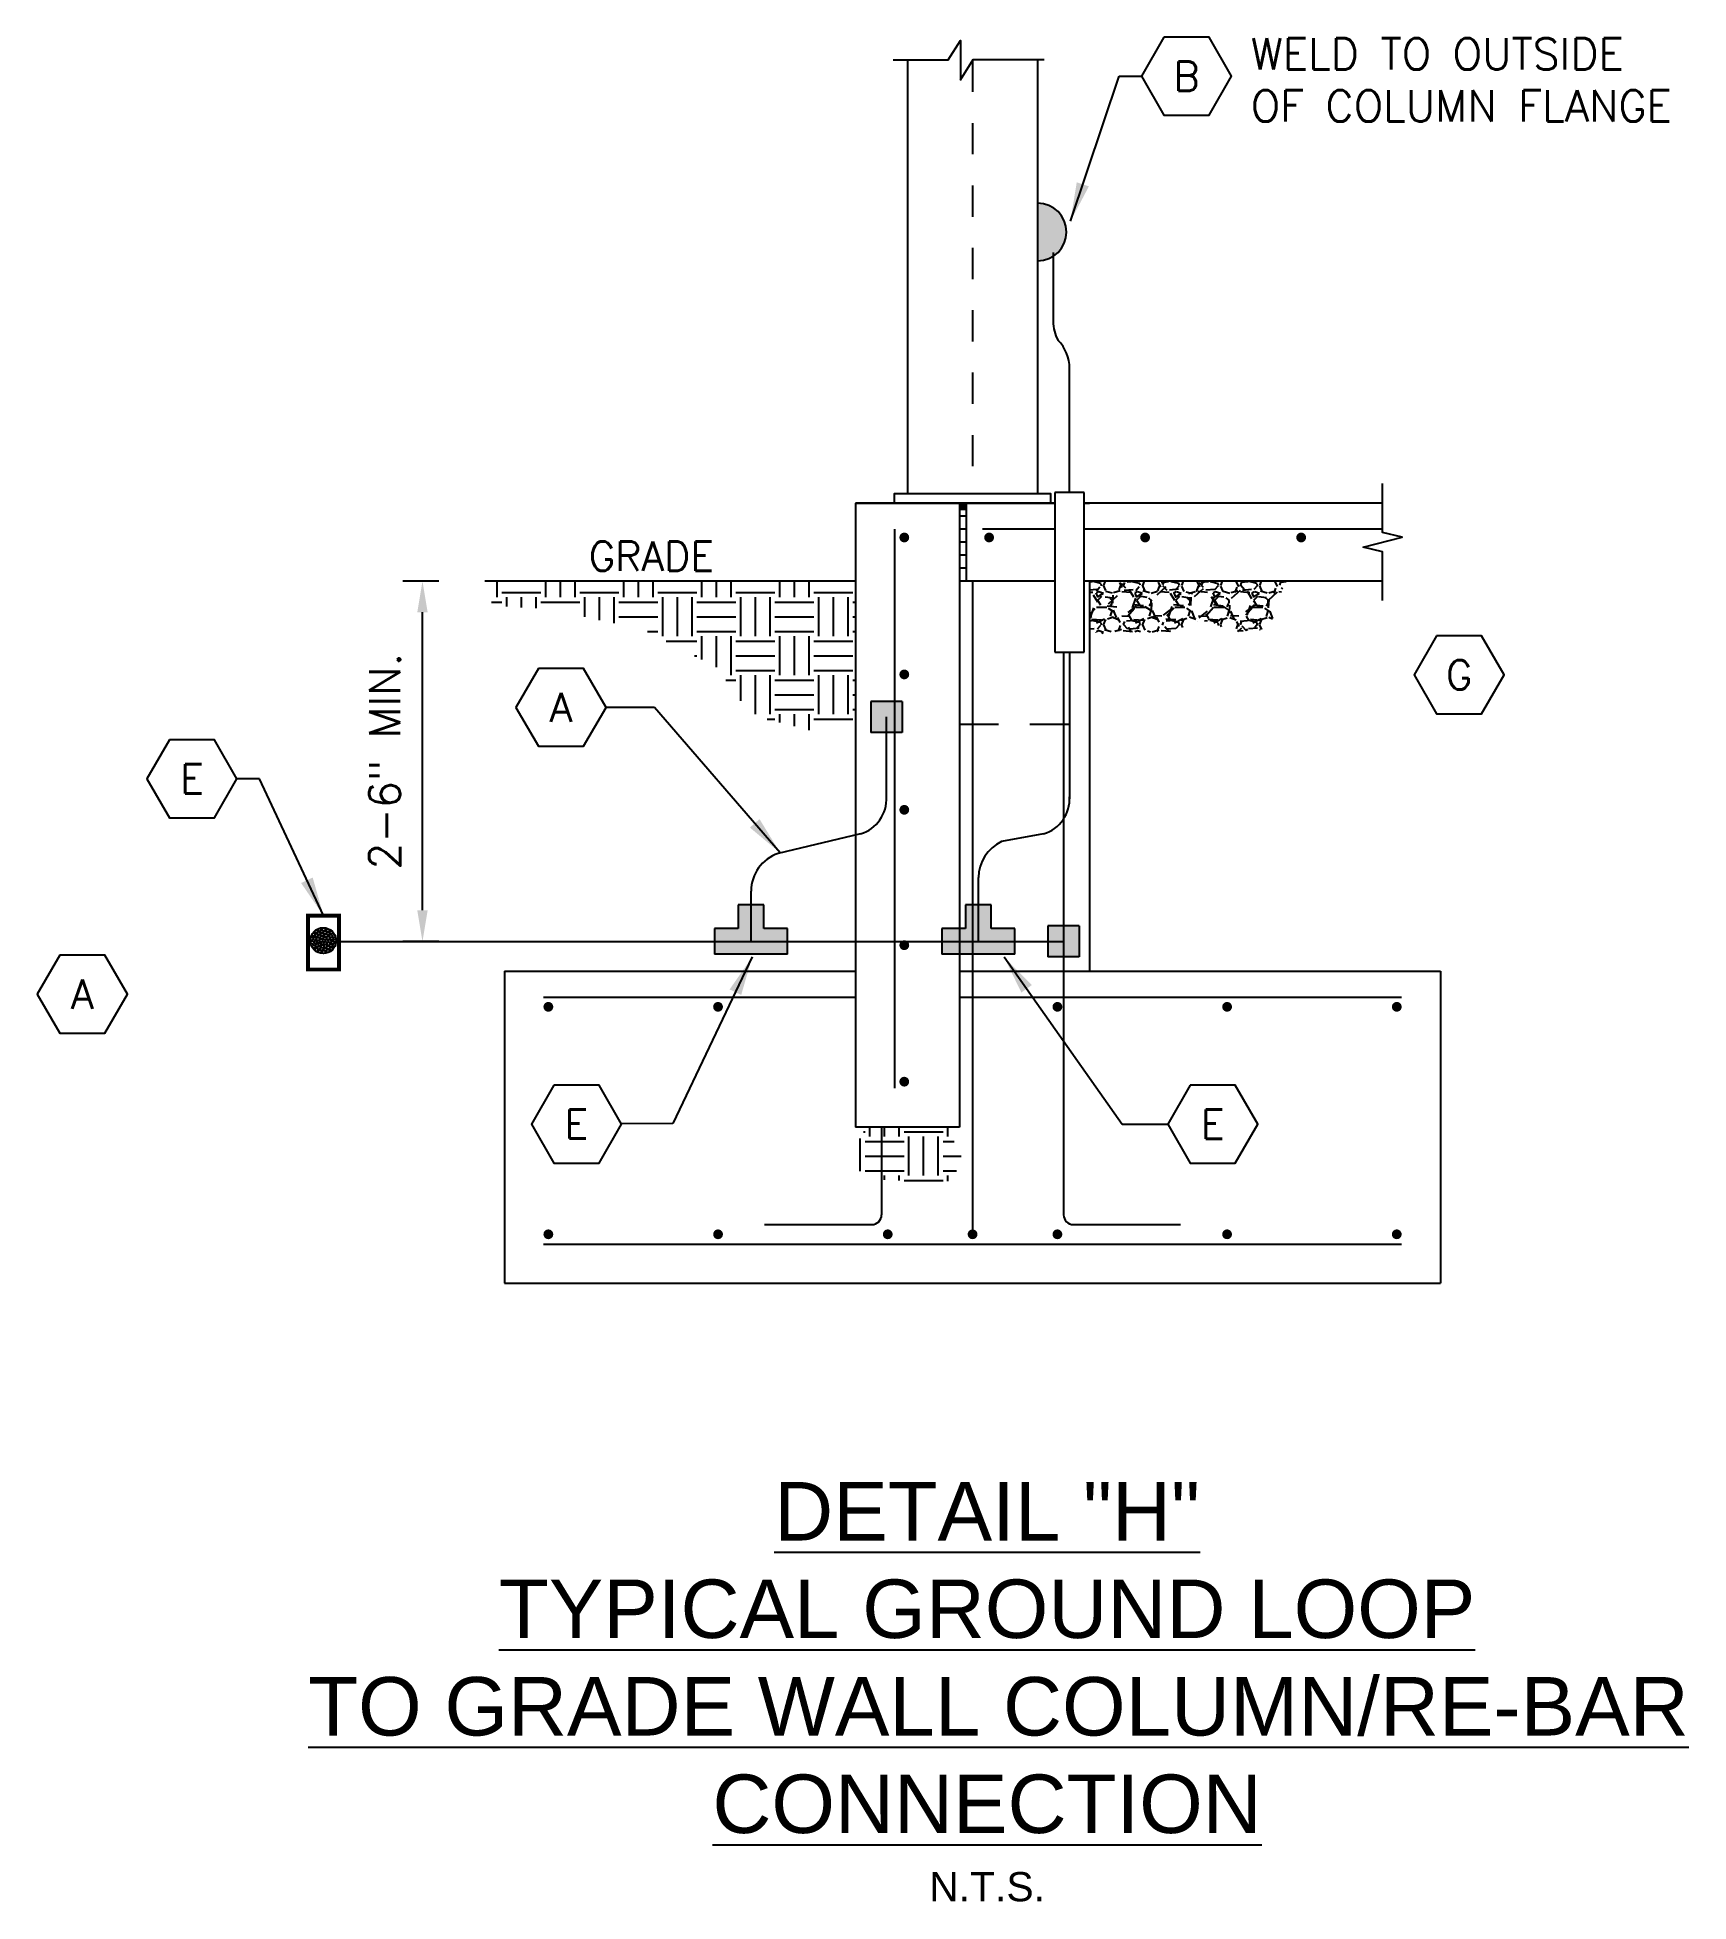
# Model space of a CAD drawing. Header units: inches. Extents: x -4.2 to 33.3, y 3 to 12.7.
# Drawn here: x 27.96 to 33.26, y 6.77 to 12.74 of the extents above; entities outside this region: 1.
import ezdxf
from ezdxf.enums import TextEntityAlignment as Align

# ---------------------------------------------------------------- set-up
doc = ezdxf.new("R2010")
doc.units = ezdxf.units.IN
doc.header["$LTSCALE"] = 0.5
doc.header["$MEASUREMENT"] = 0
doc.linetypes.add('HIDDEN', pattern=[0.375, 0.25, -0.125])
doc.linetypes.add('HIDDEN2', pattern=[0.1875, 0.125, -0.0625])
doc.layers.get('0').update_dxf_attribs({"linetype": 'CONTINUOUS'})
doc.layers.get('Defpoints').update_dxf_attribs({"color": 33, "linetype": 'CONTINUOUS'})
for name, color, linetype in [('E-Dim', 1, 'CONTINUOUS'), ('E-Grounding', 3, 'CONTINUOUS'), ('E-Text', 2, 'CONTINUOUS'), ('Ground', 4, 'Ground'), ('S-Cols', 252, 'CONTINUOUS'), ('S-Conc1', 252, 'CONTINUOUS'), ('S-Conc2', 252, 'CONTINUOUS'), ('S-Grade', 252, 'CONTINUOUS'), ('S-Rebar', 252, 'CONTINUOUS'), ('Text', 2, 'CONTINUOUS')]:
    doc.layers.add(name, color=color, linetype=linetype)
doc.styles.add('Arial', font='arial.ttf')
doc.styles.add('SIMPLEX', font='simplex.shx')
doc.styles.get("Standard").update_dxf_attribs({"font": 'simplex.shx'})
doc.styles.add('Text', font='simplex.shx', dxfattribs={"height": 0.1})
doc.linetypes.add('Ground', pattern='A,1.5,-0.25,["G",Standard,S=0.2,R=0,X=-0.05,Y=-0.1],-0.25', length=2)
doc.dimstyles.new('PNC_1', dxfattribs={"dimtxt": 0.125, "dimasz": 0.1, "dimexe": 0.0625, "dimexo": 0.0625, "dimgap": 0.0625, "dimtad": 1, "dimdec": 4, "dimzin": 3, "dimdsep": 46, "dimlunit": 4, "dimtxsty": 'Text', "dimcen": 0.125, "dimadec": 0, "dimazin": 0, "dimtfac": 0.75, "dimtdec": 4, "dimtix": 1, "dimtmove": 2, "dimatfit": 2, "dimfxl": 1, "dimtvp": 1, "dimfrac": 1, "dimtolj": 1, "dimtzin": 0, "dimarcsym": 0})
doc.dimstyles.new('STANDARD$7', dxfattribs={"dimtxt": 0.09375, "dimasz": 0.125, "dimexe": 0.1875, "dimexo": 0.0625, "dimgap": 0.0625, "dimtad": 0, "dimdec": 6, "dimzin": 0, "dimdsep": 46, "dimlunit": 4, "dimtxsty": 'SIMPLEX', "dimcen": 0.0625, "dimclrd": 256, "dimclre": 256, "dimclrt": 256, "dimadec": 0, "dimazin": 0, "dimtfac": 1, "dimtdec": 6, "dimtofl": 0, "dimtmove": 0, "dimatfit": 0, "dimfxl": 1, "dimfrac": 2, "dimtolj": 1, "dimtzin": 0, "dimlwd": -1, "dimlwe": -1, "dimarcsym": 0})

# ---------------------------------------------------------------- blocks, each defined once
blk = doc.blocks.new('*D10')
at = {"layer": 'Defpoints', "color": 0, "transparency": 16777216}
for p in [(29.19863519210401, 10.99995525225681), (29.31367468940706, 10.99995525225681), (29.31367468940709, 9.845171743690425)]:
    blk.add_point(p, dxfattribs=at)
at = {"layer": 'E-Dim', "color": 0, "lineweight": -2, "transparency": 16777216}
for p, q in [((29.25117468940706, 10.99995525225681), (29.13613519210401, 10.99995525225681)), ((29.19863519210401, 9.945171743690425), (29.19863519210401, 10.89995525225681)), ((29.25117468940709, 9.845171743690425), (29.13613519210401, 9.845171743690425))]:
    blk.add_line(p, q, dxfattribs=at)
at = {"layer": 'E-Dim', "color": 0, "transparency": 16777216}
for points in [[(29.18196852543734, 10.89995525225681), (29.21530185877067, 10.89995525225681), (29.19863519210401, 10.99995525225681)], [(29.18196852543734, 9.945171743690425), (29.21530185877067, 9.945171743690425), (29.19863519210401, 9.845171743690425)]]:
    blk.add_solid(points, dxfattribs=at)
at = {"layer": 'E-Dim', "color": 0, "transparency": 16777216, "insert": (29.07756751306388, 10.42256349797363), "char_height": 0.1, "attachment_point": 5, "rotation": 90, "style": 'Text'}
blk.add_mtext('\\A1;2-6" MIN.', dxfattribs=at)
blk = doc.blocks.new('Cad Weld')
blk.add_hatch(color=256).paths.add_polyline_path([(0.173292824074073, 0), (0.02514467592592595, 0, 1)])
blk.add_line((0.173292824074073, 0), (0.02514467592592595, 0))
at = {"color": 0, "linetype": 'ByBlock', "lineweight": -2}
blk.add_arc((0.09921874999999947, 0), 0.07407407407407361, 180, 0, dxfattribs=at)
blk = doc.blocks.new('Termsolid')
at = {"color": 0, "linetype": 'ByBlock', "lineweight": -2}
for p, q in [((0, 0.04999999999999893), (0.09999999999999787, 0.04999999999999716)), ((0, 0.04999999999999893), (-1.77635683940025e-15, -0.05000000000000071)), ((0.09999999999999787, 0.04999999999999716), (0.09999999999999787, -0.05000000000000071)), ((-1.77635683940025e-15, -0.05000000000000071), (0.09999999999999787, -0.05000000000000071))]:
    blk.add_line(p, q, dxfattribs=at)
blk.add_solid([(0, 0.04999999999999716), (0, -0.05000000000000071), (0.09999999999999787, 0.04999999999999716), (0.09999999999999787, -0.05000000000000071)], dxfattribs=at)
blk = doc.blocks.new('Elec Hex')
at = {"transparency": 16777216}
blk.add_lwpolyline([(4.132591548383633, 11.47411578946005), (4.06042276473493, 11.34911578946005), (4.132591548383633, 11.22411578946005), (4.276929115681039, 11.22411578946005), (4.349097899329743, 11.34911578946005), (4.276929115681039, 11.47411578946005)], close=True, dxfattribs=at)
at = {"transparency": 16777216, "style": 'Text'}
blk.add_attdef('HTRACE', text='', height=0.09375, dxfattribs=at).set_placement((4.204760332032336, 11.34911578946005), align=Align.MIDDLE_CENTER)

msp = doc.modelspace()

# ---------------------------------------------------------------- hatches: boundary and pattern name
at = {"layer": 'Ground'}
for points in [[(30.21028621737744, 9.88636981497947), (30.13429678866649, 9.88636981497947), (30.13429678866649, 9.803973672401394), (30.36867178866649, 9.803973672401387), (30.36867178866649, 9.88636981497947), (30.29268235995553, 9.88636981497947), (30.29268235995553, 9.962359243690425), (30.21028621737744, 9.962359243690425)], [(30.93882071677126, 9.88636981497947), (30.86283128806031, 9.88636981497947), (30.86283128806031, 9.803973672401394), (31.09720628806031, 9.803973672401387), (31.09720628806031, 9.88636981497947), (31.02121685934935, 9.88636981497947), (31.02121685934935, 9.962359243690425), (30.93882071677126, 9.962359243690425)]]:
    msp.add_hatch(color=256, dxfattribs=at).paths.add_polyline_path(points)
at = {"layer": 'S-Grade'}
h = msp.add_hatch(dxfattribs=at)
h.set_pattern_fill('EARTH', color=256, scale=0.5, style=0)
h.set_pattern_definition([(0, (19.70300860810976, -9.03635369098512), (0.125, 0.125), [0.125, -0.125]), (0, (19.70300860810976, -8.98947869098512), (0.125, 0.125), [0.125, -0.125]), (0, (19.70300860810976, -8.94260369098512), (0.125, 0.125), [0.125, -0.125]), (90, (19.71863360810976, -8.92697869098512), (-0.125, 0.125), [0.125, -0.125]), (90, (19.76550860810976, -8.92697869098512), (-0.125, 0.125), [0.125, -0.125]), (90, (19.81238360810976, -8.92697869098512), (-0.125, 0.125), [0.125, -0.125])])
h.paths.add_polyline_path([(30.58639031823623, 10.99995525225685), (29.39840536837155, 10.99995525225685), (29.42399038834753, 10.9204194144421), (29.59455728055794, 10.91189702481372), (29.9101060450028, 10.84371819073218), (30.14037122478663, 10.7244051603531), (30.25123969086783, 10.57100271293327), (30.44739160305422, 10.51986851663574), (30.58639031823623, 10.51986851663574)])
h = msp.add_hatch(dxfattribs=at)
h.set_pattern_fill('GRAVEL', color=256, scale=0.125)
h.set_pattern_definition([(228.012787504, (22.49826705080572, 19.60993513214241), (-1.000000000000008, -1.125), [0.016817, -1.664886005884212]), (184.969740728, (22.4870170508057, 19.59743513214236), (1.499999999999997, 0.1250000000000044), [0.0288585, -2.856990595153749]), (132.510447078, (22.45826705080576, 19.59493513214231), (1.250000000000015, -1.374999999999983), [0.0203485, -2.014504074512463]), (267.273689006, (22.40951705080572, 19.56368513214231), (0.125000000000003, 2.500000000000002), [0.02627974999999987, -2.601694755203616]), (292.833654178, (22.40826705080569, 19.53743513214242), (-0.6249999999999984, 1.500000000000004), [0.02576937499999988, -2.551171641011028]), (357.273689006, (22.41826705080568, 19.51368513214235), (-2.500000000000002, 0.1250000000000032), [0.02627974999999987, -2.601694755203616]), (37.6942404667, (22.44451705080569, 19.51243513214233), (-1.625, -1.249999999999997), [0.034753625, -3.4406060686145]), (72.2553283749, (22.47201705080572, 19.53368513214233), (0.8750000000000033, 2.75), [0.03281099999999985, -3.248290187101658]), (121.429565615, (22.48201705080571, 19.56493513214233), (-1.000000000000002, 1.624999999999998), [0.02636875, -2.610509138716124]), (175.236358309, (22.46826705080575, 19.58743513214237), (1.374999999999998, -0.1250000000000047), [0.030104, -1.475095322349037]), (222.397437798, (22.43826705080578, 19.58993513214243), (-1.499999999999995, -1.374999999999996), [0.038931, -3.854171875599362]), (138.814074834, (22.53326705080569, 19.56243513214228), (-0.8750000000000041, 0.75), [0.01328762499999994, -1.315480601591833]), (171.46923439, (22.5232670508057, 19.57118513214247), (1.625, -0.2499999999999994), [0.02527962499999999, -2.502688927019625]), (225, (22.49826705080572, 19.57493513214233), (-1.387778780781446e-17, -0.1249999999999916), [0.017677625, -0.1590990702966375]), (203.198590514, (22.48951705080576, 19.58993513214243), (0.6249999999999987, 0.2499999999999969), [0.00951975, -0.9424518882329874]), (291.801409486, (22.48076705080568, 19.58618513214234), (-0.1249999999999605, 0.3750000000000128), [0.013462875, -0.6596827258918125]), (30.96375653209999, (22.48576705080568, 19.5736851321423), (0.3750000000000066, 0.2499999999999974), [0.02186612499999999, -0.7070028618556622]), (161.565051177, (22.50451705080575, 19.58493513214232), (0.2500000000000014, -0.1249999999999971), [0.01581137499999993, -0.3794733325210479]), (16.389540334, (22.40826705080569, 19.58618513214234), (1.249999999999996, 0.3750000000000054), [0.02215, -2.192855643333675]), (70.3461759419, (22.4295170508057, 19.59243513214248), (-0.5000000000001525, -1.375000000000425), [0.018582625, -1.839675968414875]), (293.198590514, (22.50451705080575, 19.60993513214241), (-0.2499999999999963, 0.6249999999999989), [0.019039375, -0.9329322632329875]), (343.610459666, (22.51201705080568, 19.59243513214248), (-1.249999999999996, 0.3750000000000054), [0.02214999999999987, -2.192855643333616]), (339.44395478, (22.40826705080569, 19.50868513214247), (-0.6250000000000046, 0.250000000000003), [0.02135999999999987, -1.046640468164683]), (294.775140569, (22.42826705080579, 19.50118513214231), (-0.6250000000000007, 1.375), [0.01789725, -1.7718303829095]), (66.8014094864, (22.50576705080577, 19.48493513214241), (0.2499999999999976, 0.6249999999999962), [0.019039375, -0.9329322632329875]), (17.3540246363, (22.51326705080571, 19.50243513214233), (-1.624999999999997, -0.4999999999999953), [0.020953875, -2.07442795178]), (69.44395478040002, (22.44451705080569, 19.48493513214241), (-0.2500000000000009, -0.6249999999999943), [0.01067999999999993, -1.057320468164683]), (101.309932474, (22.49826705080572, 19.48493513214241), (-0.1249999999999955, 0.5000000000000016), [0.006373749999999998, -0.6310036891990999]), (165.963756532, (22.4970170508057, 19.49118513214232), (0.3749999999999948, -0.1250000000000002), [0.025769375, -0.4896188282022124]), (186.009005957, (22.47201705080572, 19.49743513214245), (1.250000000000006, 0.1249999999999979), [0.02388125, -2.36424039681785]), (303.690067526, (22.48576705080568, 19.56243513214228), (-0.1249999999999984, 0.2499999999999982), [0.01802774999999993, -0.432666159432998]), (353.157226587, (22.49576705080578, 19.54743513214241), (2.125000000000002, -0.2500000000000066), [0.03147425, -3.115945328003538]), (60.9453959009, (22.52701705080578, 19.54368513214233), (-0.4999999999999969, -0.874999999999997), [0.0128695, -1.274084267623375]), (90, (22.53326705080569, 19.55493513214234), (-0.125, 0.125), [0.0075, -0.1175]), (120.256437164, (22.46951705080578, 19.50118513214231), (0.5000000000000011, -0.875000000000001), [0.0173655, -1.719189998681225]), (48.01278750420001, (22.4607670508057, 19.51618513214241), (1, 1.124999999999997), [0.033634, -1.648069005884212]), (0, (22.48326705080574, 19.5411851321425), (0.125, 0.125), [0.0325, -0.09249999999999999]), (325.3048464690001, (22.51576705080576, 19.5411851321425), (1.250000000000017, -0.874999999999978), [0.01976424999999993, -1.956659287605242]), (254.054604099, (22.53201705080578, 19.52993513214248), (-0.1250000000000047, -0.5000000000000006), [0.01820025, -0.8918134861600625]), (207.645975364, (22.52701705080578, 19.51243513214233), (-2.374999999999994, -1.250000000000006), [0.029633125, -2.933684272782424]), (175.42607874, (22.50076705080578, 19.49868513214248), (-1.624999999999994, 0.1250000000000002), [0.031349875, -3.103634175996112])])
h.paths.add_polyline_path([(31.96685549041131, 10.99995525225692), (31.35722365008887, 10.99995525225692), (31.33639031675561, 10.99995525225692), (31.33639031675561, 10.83860278849572), (31.39455055396381, 10.83025869566533), (31.49360333981524, 10.8375896565207), (31.59632471181878, 10.8375896565207), (31.69537749767021, 10.87424456141722), (31.80910480262916, 10.8375896565207), (31.92283202033848, 10.84858613134353), (31.92283202033848, 10.89623747752345)])
h = msp.add_hatch(dxfattribs=at)
h.set_pattern_fill('EARTH', color=256, scale=0.5)
h.set_pattern_definition([(0, (21.99160038561972, 18.48493513214241), (0.125, 0.125), [0.125, -0.125]), (0, (21.99160038561972, 18.53181013214241), (0.125, 0.125), [0.125, -0.125]), (0, (21.99160038561972, 18.57868513214241), (0.125, 0.125), [0.125, -0.125]), (90, (22.00722538561972, 18.59431013214241), (-0.125, 0.125), [0.125, -0.125]), (90, (22.05410038561972, 18.59431013214241), (-0.125, 0.125), [0.125, -0.125]), (90, (22.10097538561972, 18.59431013214241), (-0.125, 0.125), [0.125, -0.125])])
h.paths.add_polyline_path([(30.93328622873973, 9.138984129209273), (30.90749898310177, 9.19285691133761), (30.8817117374637, 9.249955252256921), (30.61915057199103, 9.249955252256921), (30.59570755002487, 9.202226076255709), (30.59570755002487, 9.110876600915315), (30.67775790878208, 9.080426764621887), (30.77856266766211, 9.075742182162838), (30.87936742654215, 9.073399874163595)])

# ---------------------------------------------------------------- linework, layer by layer
at = {"layer": 'E-Grounding'}
for p, q in [((31.22511951245595, 11.28444236246824), (31.22511951245595, 10.77242901911159)), ((31.31935325380674, 11.28444236246824), (31.22511951245595, 11.28444236246824)), ((31.31935325380674, 10.77242901911159), (31.31935325380674, 11.28444236246824)), ((31.22511951245595, 10.77242901911159), (31.31935325380674, 10.77242901911159))]:
    msp.add_line(p, q, dxfattribs=at)
at = {"layer": 'E-Text'}
for centre, radius in [((28.88049784368171, 9.847530316577423), 0.04146500203652544), ((28.84945565905822, 9.866575948918513), 0.004857840663529975), ((28.85816592528309, 9.875901285705776), 0.004857840663529975), ((28.85878810790888, 9.864089186716317), 0.004857840663529975), ((28.86687619150797, 9.871549473322876), 0.004857840663529975), ((28.86749837413375, 9.860980712492665), 0.004857840663529975), ((28.86874259411732, 9.882118234153086), 0.004857840663529975), ((28.87558645773284, 9.875901285705776), 0.004857840663529975), ((28.8762086403586, 9.857250612131242), 0.004857840663529975), ((28.87745300561015, 9.866575948918513), 0.004857840663529975), ((28.8818081387226, 9.883983284333812), 0.004857840663529975), ((28.88616327183503, 9.874036235525065), 0.004857840663529975), ((28.88927403969593, 9.863467474694854), 0.004857840663529975), ((28.89549572068566, 9.879631471950912), 0.004857840663529975), ((28.8961177580435, 9.870306135163627), 0.004857840663529975), ((28.90482816953632, 9.862224136535605), 0.004857840663529975), ((28.90607238951989, 9.872792897365816), 0.004857840663529975), ((28.91478265574477, 9.862224136535605), 0.004857840663529975), ((28.84385616069424, 9.85414213790759), 0.004857840663529975), ((28.8457225633036, 9.841086614875184), 0.004857840663529975), ((28.85069987904181, 9.828031091842785), 0.004857840663529975), ((28.85381079217066, 9.85414213790759), 0.004857840663529975), ((28.85629937740579, 9.842951665055896), 0.004857840663529975), ((28.85878810790888, 9.818084043034059), 0.004857840663529975), ((28.86065451051823, 9.83300461624717), 0.004857840663529975), ((28.86376527837913, 9.852898713864644), 0.004857840663529975), ((28.8643874610049, 9.844195089098843), 0.004857840663529975), ((28.86687619150797, 9.824300991481369), 0.004857840663529975), ((28.86998695936887, 9.835491378449337), 0.004857840663529975), ((28.86998695936887, 9.813110518629674), 0.004857840663529975), ((28.87371990985554, 9.848546901481743), 0.004857840663529975), ((28.8762086403586, 9.82119251725771), 0.004857840663529975), ((28.87745300561015, 9.839843190832244), 0.004857840663529975), ((28.87807504296798, 9.829274515885732), 0.004857840663529975), ((28.8818081387226, 9.811245468448963), 0.004857840663529975), ((28.88616327183503, 9.853520425886106), 0.004857840663529975), ((28.88678530919283, 9.839843190832244), 0.004857840663529975), ((28.88678530919283, 9.819949093214763), 0.004857840663529975), ((28.88802967444438, 9.830517854044974), 0.004857840663529975), ((28.89238480755684, 9.846060139279547), 0.004857840663529975), ((28.8961177580435, 9.814353856788916), 0.004857840663529975), ((28.89673994066926, 9.856007188088302), 0.004857840663529975), ((28.89673994066926, 9.824922617619126), 0.004857840663529975), ((28.89736212329503, 9.83735642863007), 0.004857840663529975), ((28.90171725640747, 9.846060139279547), 0.004857840663529975), ((28.90545020689413, 9.83176127808792), 0.004857840663529975), ((28.90669457214568, 9.82119251725771), 0.004857840663529975), ((28.9079389373972, 9.853520425886106), 0.004857840663529975), ((28.91104970525811, 9.841708326896647), 0.004857840663529975), ((28.91540483837055, 9.83300461624717), 0.004857840663529975), ((28.91789356887362, 9.84792518946028), 0.004857840663529975)]:
    msp.add_circle(centre, radius, dxfattribs=at)
at = {"layer": 'Ground', "linetype": 'Continuous'}
for p, q in [((31.21972365082927, 12.05352903201154), (31.21970190677659, 11.83320522258541)), ((31.27223638313134, 11.28444236246824), (31.27223638313134, 11.68230401458256)), ((30.60241173905393, 10.18963493867114), (30.33862301613226, 10.12696504582114)), ((31.18917341411905, 10.18989578806931), (31.05429544175498, 10.16501545210602)), ((30.98001878806029, 9.845171743690425), (30.98001878806029, 10.05017174369043)), ((30.25148428866648, 9.845171743690425), (30.25174114493403, 10.00635516690354)), ((30.98001878806029, 9.845171743690425), (30.98027564432785, 10.00635516690354))]:
    msp.add_line(p, q, dxfattribs=at)
at = {"layer": 'Ground', "linetype": 'Ground'}
msp.add_line((31.27223638313134, 10.77242901911159), (31.27243562440365, 10.30216863401879), dxfattribs=at)
at = {"layer": 'Ground'}
for p, q in [((30.68547470806622, 10.30874247621334), (30.68547470806622, 10.56445736207575)), ((30.29268235995551, 9.962359243690425), (30.21028621737744, 9.962359243690425)), ((30.21028621737744, 9.962359243690425), (30.21028621737744, 9.886369814979464)), ((30.29268235995551, 9.886369814979464), (30.29268235995551, 9.962359243690425)), ((31.02121685934932, 9.962359243690425), (30.93882071677126, 9.962359243690425)), ((30.93882071677126, 9.962359243690425), (30.93882071677126, 9.886369814979464)), ((31.02121685934932, 9.886369814979464), (31.02121685934932, 9.962359243690425)), ((30.21028621737744, 9.886369814979464), (30.13429678866646, 9.886369814979464)), ((30.13429678866646, 9.886369814979464), (30.13429678866646, 9.803973672401394)), ((30.36867178866646, 9.886369814979464), (30.29268235995551, 9.886369814979464)), ((30.36867178866646, 9.803973672401387), (30.36867178866646, 9.886369814979464)), ((30.93882071677126, 9.886369814979464), (30.86283128806028, 9.886369814979464)), ((30.86283128806028, 9.886369814979464), (30.86283128806028, 9.803973672401394)), ((31.09720628806028, 9.886369814979464), (31.02121685934932, 9.886369814979464)), ((31.09720628806028, 9.803973672401387), (31.09720628806028, 9.886369814979464)), ((28.92189571232039, 9.845171743690425), (31.25305698358681, 9.845171743690425)), ((30.36867178866646, 9.803973672401387), (30.13429678866646, 9.803973672401394)), ((31.09720628806028, 9.803973672401387), (30.86283128806028, 9.803973672401394))]:
    msp.add_line(p, q, dxfattribs=at)
at = {"layer": 'Ground', "const_width": 0.01249999999999993}
msp.add_lwpolyline([(28.83166512914222, 9.927787776468367), (28.9310234671803, 9.927787776468367), (28.9310234671803, 9.755121798319795), (28.83166512914222, 9.755121798319795)], close=True, dxfattribs=at)
at = {"layer": 'Ground', "linetype": 'Continuous'}
for centre, radius, start, end in [((31.34685848231239, 11.83320522258541), 0.1271565755358074, 179.9999972222222, 208.9973041666678), ((31.14507980759555, 11.68230401458255), 0.1271565755357962, 6.513775987637282e-12, 44.58502406987699), ((30.56834708801518, 10.30190778462063), 0.117326861323352, 286.8782971718263, 3.339566032574481), ((31.15510876308029, 10.30216863401879), 0.117326861323352, 286.8782971718263, 3.339566032574481), ((31.10743221986368, 10.04949369002534), 0.1271565755358202, 114.7011069964269, 180.0000000000016), ((30.37889772046985, 10.00635516690354), 0.1271565755358208, 108.4654749999999, 180)]:
    msp.add_arc(centre, radius, start, end, dxfattribs=at)
at = {"layer": 'S-Cols'}
for p, q in [((30.75305698416257, 12.67051632318377), (30.75305698416257, 11.28120525225692)), ((31.1697236508292, 12.67170349970381), (31.1697236508292, 11.28120525225692))]:
    msp.add_line(p, q, dxfattribs=at)
at = {"layer": 'S-Cols', "linetype": 'HIDDEN2'}
msp.add_line((30.96139031749594, 12.6682137098807), (30.96139031749594, 11.28120525225692), dxfattribs=at)
at = {"layer": 'S-Cols', "flags": 128}
msp.add_lwpolyline([(30.70698015108557, 12.67051632318377), (30.88277705295529, 12.67051632318377), (30.92316301052453, 12.7334322963117), (30.92316301052453, 12.60641340419003), (30.96354896809378, 12.67170349970381), (31.19042259753716, 12.67170349970381)], dxfattribs=at)
msp.add_lwpolyline([(30.71139031749594, 11.24995525225692), (30.71139031749594, 11.28120525225692), (31.21139031749594, 11.28120525225692), (31.21139031749594, 11.24995525225692)], close=True, dxfattribs=at)
at = {"layer": 'S-Conc1'}
for p, q in [((30.91972365156953, 11.24995525225692), (30.9405569849029, 11.24995525225692)), ((30.9405569849029, 11.24578858559032), (30.91972365156953, 11.24578858559032)), ((30.9405569849029, 11.24162191892348), (30.91972365156953, 11.24162191892348)), ((30.9405569849029, 11.23745525225688), (30.91972365156953, 11.23745525225688)), ((30.9405569849029, 11.23328858559027), (30.91972365156953, 11.23328858559027)), ((30.9405569849029, 11.22912191892344), (30.91972365156953, 11.22912191892344)), ((30.9405569849029, 11.20828858559018), (30.91972365156953, 11.20828858559018)), ((30.9405569849029, 11.16662191892344), (30.91972365156953, 11.16662191892344)), ((30.9405569849029, 11.12495525225692), (30.91972365156953, 11.12495525225692)), ((30.9405569849029, 11.08328858559018), (30.91972365156953, 11.08328858559018)), ((30.9405569849029, 11.04162191892344), (30.91972365156953, 11.04162191892344)), ((30.9405569849029, 10.99995525225692), (30.91972365156953, 10.99995525225692)), ((30.9405569849029, 10.99995525225692), (30.91972365156953, 10.99995525225692))]:
    msp.add_line(p, q, dxfattribs=at)
at = {"layer": 'S-Conc2'}
for p, q in [((30.58639031823616, 11.24995525225692), (30.58639031823616, 9.249955252256921)), ((30.91972365156953, 11.24995525225692), (30.58639031823616, 11.24995525225692)), ((30.58639031823616, 11.24995525225692), (31.22556463590608, 11.24995525225692)), ((30.62805698416257, 11.24995525225692), (31.22556463590608, 11.24995525225692)), ((30.91972365156953, 11.24995525225692), (30.91972365156953, 9.249955252256921)), ((31.22556463590608, 11.24995525225692), (30.9405569849029, 11.24995525225692)), ((30.9405569849029, 11.24995525225692), (30.9405569849029, 10.99995525225692)), ((32.27513924391137, 11.24995525225692), (31.3198587178055, 11.24995525225692)), ((31.3198587178055, 11.24995525225692), (31.33639031675561, 11.24995525225692)), ((31.22556463590608, 10.99995525225692), (30.9405569849029, 10.99995525225692)), ((32.27513924391137, 10.99995525225692), (31.3198587178055, 10.99995525225692)), ((31.33639031675561, 10.99995525225692), (31.33639031675561, 9.74995525423098)), ((29.46139032045714, 9.74995525423098), (30.58639031823616, 9.74995525423098)), ((29.46139032045714, 9.74995525423098), (29.46139032045714, 8.749955256205265)), ((30.91972365156953, 9.74995525423098), (32.46139031453463, 9.74995525423098)), ((32.46139031453463, 9.74995525423098), (32.46139031453463, 8.749955256205265)), ((30.91972365156953, 9.249955252256921), (30.58639031823627, 9.249955252256921)), ((29.46139032045714, 8.749955256205265), (32.46139031453463, 8.749955256205265))]:
    msp.add_line(p, q, dxfattribs=at)
at = {"layer": 'S-Conc2', "flags": 128}
msp.add_lwpolyline([(32.27513924391137, 10.93745525225692), (32.27513924391137, 11.09370525225692), (32.21262794174599, 11.10929107038093), (32.33765054607674, 11.14061943413291), (32.27513924391137, 11.15620525225692), (32.27513924391137, 11.31245525225692)], dxfattribs=at)
at = {"layer": 'S-Grade'}
for p, q in [((30.58639031823623, 10.99995525225685), (29.39840536837155, 10.99995525225685)), ((30.58639031823616, 10.99995525225692), (30.13666735895895, 10.99995525225692))]:
    msp.add_line(p, q, dxfattribs=at)
at = {"layer": 'S-Rebar'}
for p, q in [((30.71139031823627, 11.16662191892344), (30.71139031823616, 9.374955252256921)), ((31.22556463590608, 11.16662191892366), (30.99355147846147, 11.16662191892366)), ((32.27513924391137, 11.16662191892366), (31.3198587178055, 11.16662191892366)), ((30.96139031749594, 10.99995525225692), (30.96139031749594, 8.906205255896719)), ((31.25305698358675, 10.77248089977835), (31.25305698358675, 8.968705255773255)), ((29.58639032021033, 9.66662192106234), (30.58639031823616, 9.66662192106234)), ((30.91972365156953, 9.66662192106234), (32.33639031478144, 9.66662192106234)), ((30.66972365140502, 9.249955252256921), (30.66972365140502, 8.968705255773255)), ((30.29472365214535, 8.9374552558351), (30.63847365146675, 8.9374552558351)), ((31.28430698352513, 8.9374552558351), (31.62805698284642, 8.9374552558351)), ((29.58639032021033, 8.874955255958337), (32.33639031478144, 8.874955255958337))]:
    msp.add_line(p, q, dxfattribs=at)
at = {"layer": 'S-Rebar', "linetype": 'HIDDEN'}
msp.add_line((30.91972365156953, 10.54162192032201), (31.28430698352513, 10.54162192032201), dxfattribs=at)
at = {"layer": 'S-Rebar', "flags": 128}
for points, const_width in [([(30.73482781823627, 11.13982469877889, -1), (30.75045281823627, 11.13982469877889, -1)], 0.015625), ([(31.00658361439939, 11.13982469877889, -1), (31.02220861439939, 11.13982469877889, -1)], 0.015625), ([(31.50658361439939, 11.13982469877889, -1), (31.52220861439939, 11.13982469877889, -1)], 0.015625), ([(32.00658361439939, 11.13982469877889, -1), (32.02220861439939, 11.13982469877889, -1)], 0.015625), ([(30.73482781823627, 10.70085088121679, -1), (30.75045281823627, 10.70085088121679, -1)], 0.015625), ([(30.73482781823627, 10.26689305167853, -1), (30.75045281823627, 10.26689305167853, -1)], 0.015625), ([(30.73482781823627, 9.832934473485164, -1), (30.75045281823627, 9.832934473485164, -1)], 0.015625), ([(29.60982782016406, 9.635371921123959, -1), (29.59420282019487, 9.635371921123959, -1)], 0.01562499996915407), ([(30.15357781909067, 9.635371921123959, -1), (30.13795281912148, 9.635371921123959, -1)], 0.01562499996915407), ([(31.2254528169746, 9.635371921123959, 1), (31.24107781694379, 9.635371921123959, 1)], 0.01562499996915407), ([(31.76920281590121, 9.635371921123959, 1), (31.78482781587029, 9.635371921123959, 1)], 0.01562499996915407), ([(32.3285778147969, 9.635371921123959, -1), (32.31295281482771, 9.635371921123959, -1)], 0.01562499996915407), ([(30.73482781823627, 9.395434473485164, -1), (30.75045281823627, 9.395434473485164, -1)], 0.015625), ([(29.60982782016406, 8.906205255896719, 1), (29.59420282019487, 8.906205255896719, 1)], 0.01562499996915407), ([(30.15357781909067, 8.906205255896719, 1), (30.13795281912148, 8.906205255896719, 1)], 0.01562499996915407), ([(30.69732781801717, 8.906205255896719, 1), (30.68170281804809, 8.906205255896719, 1)], 0.01562499996915407), ([(30.95357781751129, 8.906205255896719, -1), (30.96920281748048, 8.906205255896719, -1)], 0.01562499996915407), ([(31.2254528169746, 8.906205255896719, -1), (31.24107781694379, 8.906205255896719, -1)], 0.01562499996915407), ([(31.76920281590121, 8.906205255896719, -1), (31.78482781587029, 8.906205255896719, -1)], 0.01562499996915407), ([(32.3285778147969, 8.906205255896719, 1), (32.31295281482771, 8.906205255896719, 1)], 0.01562499996915407)]:
    msp.add_lwpolyline(points, format="xyb", close=True, dxfattribs=dict(at, const_width=const_width))
at = {"layer": 'S-Rebar'}
for centre, start, end in [((30.63847365146675, 8.968705255773255), 270, 0), ((31.28430698352513, 8.968705255773255), 180, 270)]:
    msp.add_arc(centre, 0.03124999993830813, start, end, dxfattribs=at)

# ---------------------------------------------------------------- block references
at = {"layer": 'E-Text'}
for p, values in [((27.44221557847295, 1.269133947084466), {'HTRACE': 'B'}), ((28.31583825718706, -0.6495373909832303), {'HTRACE': 'G'}), ((25.43783778634336, -0.7537086120587091), {'HTRACE': 'A'}), ((24.25516777997588, -0.9832499304860995), {'HTRACE': 'E'}), ((23.90391743330495, -1.673193882147256), {'HTRACE': 'A'}), ((25.48742788050681, -2.089430492286318), {'HTRACE': 'E'}), ((27.5262757122669, -2.090236070102133), {'HTRACE': 'E'})]:
    msp.add_blockref('Elec Hex', p, dxfattribs=at).add_auto_attribs(values)
at = {"layer": 'Ground', "xscale": 1.25, "yscale": 1.25, "zscale": 1.25, "rotation": 90}
msp.add_blockref('Cad Weld', (31.16972365082928, 11.99506420328108), dxfattribs=at)
at = {"layer": 'Ground', "xscale": -1}
for p in [(30.73547470806622, 10.56445736207575), (31.30305698358674, 9.845171743690429)]:
    msp.add_blockref('Termsolid', p, dxfattribs=at)

# ---------------------------------------------------------------- texts
at = {"layer": 'E-Text', "style": 'SIMPLEX'}
msp.add_text('GRADE', height=0.09375, dxfattribs=at).set_placement((29.9324222972282, 11.00495351237559), align=Align.BOTTOM_CENTER)
at = {"layer": 'E-Text', "insert": (31.85262878325112, 12.73998703780761), "char_height": 0.1, "attachment_point": 1, "style": 'Text'}
msp.add_mtext_dynamic_manual_height_columns('WELD TO OUTSIDE \\POF COLUMN FLANGE', width=1.553888562343502, gutter_width=0.5, heights=[0], dxfattribs=at)
at = {"layer": 'E-Text', "insert": (31.00795308317909, 7.439489336622461), "char_height": 0.09375, "width": 5.17191973498538, "attachment_point": 5, "style": 'Arial'}
msp.add_mtext('{\\H2x;\\L\\C6;DETAIL "H" \\PTYPICAL GROUND LOOP\\P TO GRADE WALL COLUMN/RE-BAR\\PCONNECTION\\C256;\\P}N.T.S.', dxfattribs=at)
at = {"layer": 'Text', "insert": (-4.248873102172735, 2.978015798613922), "char_height": 0.09375, "attachment_point": 1, "style": 'SIMPLEX'}
msp.add_mtext('\\A1;', dxfattribs=at)

# ---------------------------------------------------------------- dimensions: what is measured, and where the dimension line sits
at = {"layer": 'E-Dim'}
dim = msp.add_linear_dim(base=(29.19863519210401, 10.99995525225681), p1=(29.31367468940709, 9.845171743690425), p2=(29.31367468940706, 10.99995525225681), angle=90, text='2-6" MIN.', dimstyle='PNC_1', dxfattribs=at)
dim.commit()
dim.dimension.update_dxf_attribs({"geometry": '*D10', "text_midpoint": (29.07756751306388, 10.42256349797363)})

# ---------------------------------------------------------------- leaders
at = {"layer": 'E-Text'}
for points in [[(31.27498820471423, 12.15339881346756), (31.43092871356839, 12.61824973654452), (31.50263834320788, 12.61824973654452)], [(30.34486387811208, 10.12888235927141), (29.94267249594833, 10.59540717740134), (29.7869356856731, 10.59540717740134)], [(28.88134429816127, 9.927787776468367), (28.67597530894513, 10.36586585897395), (28.60426567930563, 10.36586585897395)], [(30.25520377121599, 9.795171743690428), (30.00095522886643, 9.261145994917399), (29.83640678886858, 9.2598913955759)], [(31.06236398756393, 9.795171743690428), (31.44117410590287, 9.258879719357918), (31.58669847700183, 9.258879719357918)]]:
    msp.add_leader(points, dimstyle='STANDARD$7', override={"dimgap": 0.0625, "dimtad": 0}, dxfattribs=at)

doc.saveas('drawing.dxf')
